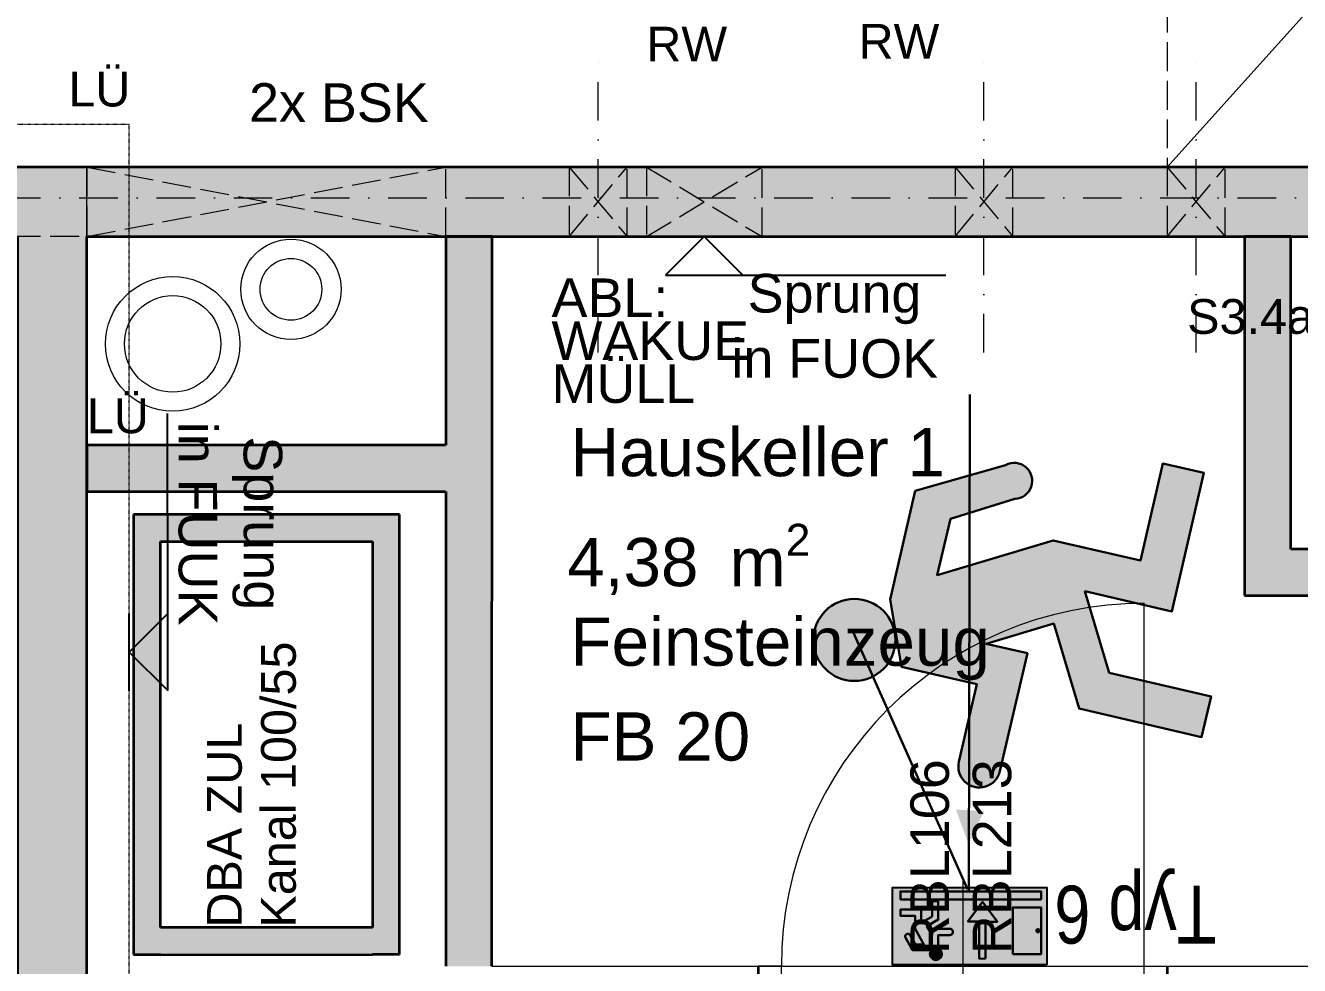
# Model space of a CAD drawing. Header units: millimetres. Extents: x 32522367 to 32638135, y 41424826 to 41540167.
# Drawn here: x 32613840 to 32617142, y 41454475 to 41456910 of the extents above; entities that cross this region are included whole.
import ezdxf
from ezdxf.enums import TextEntityAlignment as Align

# ---------------------------------------------------------------- set-up
doc = ezdxf.new("R2010")
doc.units = ezdxf.units.MM
for name, pattern in [('Achse', [0.2, 0.1, -0.05, 0, -0.05]), ('Raster', [0.2, 0.1, -0.05, 0, -0.05]), ('Strichlinie eng', [0.1, 0.075, -0.025]), ('Untersicht', [0.1, 0.075, -0.025])]:
    doc.linetypes.add(name, pattern=pattern)
for name, color, linetype in [('000 Achsraster Haupt', 251, 'Continuous'), ('120 Wand Innen tragend', 251, 'Continuous'), ('130 Wand Innen', 251, 'Continuous'), ('215 DVK darunter', 251, 'Continuous'), ('215 DVK darüber', 251, 'Continuous'), ('220 Bodenaufbau', 251, 'Continuous'), ('240 Unterdaemmung', 251, 'Continuous'), ('811 Raum 2.Erschließung_ Nebenräume_Allg.räume_Technik', 251, 'Continuous'), ('915 Allgemein Beschriftung', 251, 'Continuous'), ('Archicad Tür-Marker', 251, 'Continuous'), ('Archicad Türen', 251, 'Continuous'), ('dp_GE_SIBEL', 80, 'Continuous')]:
    doc.layers.add(name, color=color, linetype=linetype)
for name, color, linetype, lineweight in [('000 Achsraster Haupt_Stift_Nr__1', 251, 'Continuous', 13), ('120 Wand Innen tragend_Stift_Nr__1', 251, 'Continuous', 13), ('120 Wand Innen tragend_Stift_Nr__23', 251, 'Continuous', 13), ('120 Wand Innen tragend_Stift_Nr__24', 251, 'Continuous', 13), ('120 Wand Innen tragend_Stift_Nr__4', 251, 'Continuous', 35), ('120 Wand Innen tragend_Stift_Nr__6', 251, 'Continuous', 13), ('120 Wand Innen tragend_Stift_Nr__78', 251, 'Continuous', 13), ('120 Wand Innen tragend_Stift_Nr__8', 251, 'Continuous', 35), ('130 Wand Innen_Stift_Nr__29', 251, 'Continuous', 13), ('130 Wand Innen_Stift_Nr__4', 251, 'Continuous', 35), ('215 DVK darunter_Stift_Nr__1', 251, 'Continuous', 13), ('215 DVK darunter_Stift_Nr__16', 251, 'Continuous', 25), ('215 DVK darüber_Stift_Nr__17', 251, 'Continuous', 18), ('220 Bodenaufbau_Stift_Nr__19', 251, 'Continuous', 0), ('240 Unterdaemmung_Stift_Nr__1', 251, 'Continuous', 13), ('240 Unterdaemmung_Stift_Nr__6', 251, 'Continuous', 13), ('715 Lueftung_Stift_Nr__1', 251, 'Continuous', 13), ('720 Haustechnik Installation_Stift_Nr__1', 251, 'Continuous', 13), ('915 Allgemein Beschriftung_Stift_Nr__6', 251, 'Continuous', 13), ('945 Einreichplan Beschriftung_Stift_Nr__61', 251, 'Continuous', 25), ('956 Durchbruch Beschriftung_Stift_Nr__61', 251, 'Continuous', 25), ('970 Brandschutz Beschriftung.Texte_ Bemaßung_ Symbole_ Fluchtwege_Stift_Nr__101', 251, 'Continuous', 50), ('Archicad Raumstempel_Stift_Nr__1', 251, 'Continuous', 13), ('Archicad Tür-Marker_Stift_Nr__1', 251, 'Continuous', 13), ('Archicad Türen_Stift_Nr__1', 251, 'Continuous', 13), ('Archicad Türen_Stift_Nr__8', 251, 'Continuous', 35), ('dp_GE_ST_Attribut_Attribut1', 250, 'Continuous', 5)]:
    doc.layers.add(name, color=color, linetype=linetype, lineweight=lineweight)
doc.layers.add('E2_LEHR_MENSCH_NATIVE', color=112, linetype='Continuous', lineweight=35, true_color=0x20dd55)
doc.layers.add('E2_LEHR_WEG_B_INTERPRETATION', color=112, linetype='Continuous', lineweight=80, true_color=0x20dd55)
doc.layers.add('E_NACHRTECH', color=3, linetype='Continuous', true_color=0x00fa00)
doc.styles.add('DPG_TXT', font='arial.ttf', dxfattribs={"width": 0.8})
doc.styles.add('ERSTELLTER_STIL_1', font='arial.ttf')

# ---------------------------------------------------------------- blocks, each defined once
blk = doc.blocks.new('9809550')
at = {"color": 18, "lineweight": 30, "true_color": 0x000000}
for points in [[(423921.7, 99168.8), (423956.8, 99168.8), (423956.8, 99202.9), (423984.5, 99214.5), (424033.7, 99214.5), (424053.8, 99178.3)], [(424040.2, 99170.9), (424025.2, 99196.7), (423999.7, 99196.8), (424026.2, 99150.3), (424026.2, 99110.9), (424070.2, 99110.9), (424070.2, 99092.3), (424007.5, 99092.3), (424007.5, 99131.7), (423975, 99113.1), (423975, 99067), (423956.5, 99067), (423956.5, 99122.4), (423990.5, 99141.9), (423975.1, 99168.8), (423975.1, 99150.2), (423921.7, 99150.3)]]:
    blk.add_lwpolyline(points, dxfattribs=at)
blk.add_circle((423963.6, 99225.9), 18.1, dxfattribs=at)
for centre, radius, start, end in [((423921.7, 99159.5), 9.27, 89.9849, 270.0151), ((424047.8, 99173.1), 7.96, 195.7299, 41.4005)]:
    blk.add_arc(centre, radius, start, end, dxfattribs=at)
blk = doc.blocks.new('RIVO_ARR_down')
at = {"true_color": 0x56c81e}
h = blk.add_hatch(color=72, dxfattribs=at)
h.dxf.hatch_style = 1
h.paths.add_polyline_path([(2487.16, 1656.78), (2487.16, 1647.95), (2504.83, 1647.95), (2504.83, 1656.78)])
h.paths.add_polyline_path([(2496.19, 1651.84), (2494.51, 1649.58), (2492.81, 1651.85), (2494.2, 1651.85), (2494.2, 1656.07), (2494.9, 1656.08), (2494.9, 1651.84)], flags=16)
h.paths.add_polyline_path([(2498.26, 1653.37), (2499.6, 1653.37), (2499.6, 1654.67), (2500.12, 1654.91, -0.535619), (2499.17, 1655.55, -1), (2500.55, 1655.55, -0.302406), (2500.12, 1654.91), (2500.66, 1655.11), (2502.53, 1655.11), (2503.29, 1653.73, -1.25347), (2502.78, 1653.45), (2502.2, 1654.43), (2501.24, 1654.44), (2502.24, 1652.67), (2502.24, 1651.16), (2503.92, 1651.16), (2503.92, 1650.46), (2501.53, 1650.46), (2501.53, 1651.96), (2500.29, 1651.25), (2500.29, 1649.49), (2499.59, 1649.49), (2499.59, 1651.6), (2500.88, 1652.34), (2500.3, 1653.37), (2500.3, 1652.66), (2498.26, 1652.67, -1)], flags=16)
h.paths.add_polyline_path([(2503.92, 1649.3), (2503.92, 1648.39), (2487.82, 1648.39), (2487.82, 1649.3)], flags=16)
h.paths.add_polyline_path([(2491.07, 1650.21), (2487.82, 1650.21), (2487.82, 1655.56), (2491.07, 1655.56)], flags=16)
h.paths.add_polyline_path([(2488, 1652.89, -1), (2488.38, 1652.89, -1)], flags=0)
at = {"true_color": 0xffffff}
h = blk.add_hatch(color=7, dxfattribs=at)
h.dxf.hatch_style = 1
h.paths.add_polyline_path([(2487.82, 1655.56), (2487.82, 1650.21), (2491.07, 1650.21), (2491.07, 1655.56)])
h.paths.add_polyline_path([(2488.38, 1652.89, -1), (2488, 1652.89, -1)], flags=16)
h = blk.add_hatch(color=7, dxfattribs=at)
h.dxf.hatch_style = 1
h.paths.add_polyline_path([(2494.9, 1651.84), (2494.9, 1656.08), (2494.2, 1656.07), (2494.2, 1651.85), (2492.81, 1651.85), (2494.51, 1649.58), (2496.19, 1651.84)])
h = blk.add_hatch(color=7, dxfattribs=at)
h.dxf.hatch_style = 1
h.paths.add_polyline_path([(2499.6, 1653.37), (2498.26, 1653.37, 1), (2498.26, 1652.67), (2500.3, 1652.66), (2500.3, 1653.37), (2500.88, 1652.34), (2499.59, 1651.6), (2499.59, 1649.49), (2500.29, 1649.49), (2500.29, 1651.25), (2501.53, 1651.96), (2501.53, 1650.46), (2503.92, 1650.46), (2503.92, 1651.16), (2502.24, 1651.16), (2502.24, 1652.67), (2501.24, 1654.44), (2502.2, 1654.43), (2502.78, 1653.45, 1.25347), (2503.29, 1653.73), (2502.53, 1655.11), (2500.66, 1655.11), (2499.6, 1654.67)])
h = blk.add_hatch(color=7, dxfattribs=at)
h.dxf.hatch_style = 1
h.paths.add_polyline_path([(2499.17, 1655.55, 1), (2500.55, 1655.55, 1)])
h = blk.add_hatch(color=7, dxfattribs=at)
h.dxf.hatch_style = 1
h.paths.add_polyline_path([(2488, 1652.89, 1), (2488.38, 1652.89, 1)])
h = blk.add_hatch(color=7, dxfattribs=at)
h.dxf.hatch_style = 1
h.paths.add_polyline_path([(2487.82, 1649.3), (2487.82, 1648.39), (2503.92, 1648.39), (2503.92, 1649.3)])
blk.add_lwpolyline([(2487.16, 1656.78), (2504.83, 1656.78), (2504.83, 1647.95), (2487.16, 1647.95)], close=True)
at = {"color": 18, "lineweight": 30, "true_color": 0x000000}
for points in [[(2491.07, 1655.56), (2487.82, 1655.56), (2487.82, 1650.21), (2491.07, 1650.21)], [(2503.92, 1649.3), (2487.82, 1649.3), (2487.82, 1648.39), (2503.92, 1648.39)]]:
    blk.add_lwpolyline(points, close=True, dxfattribs=at)
blk.add_lwpolyline([(2494.2, 1656.07), (2494.2, 1651.85), (2492.81, 1651.85), (2494.51, 1649.58), (2496.19, 1651.84), (2494.9, 1651.84), (2494.9, 1656.08), (2494.2, 1656.07)], dxfattribs=at)
blk.add_circle((2488.19, 1652.89), 0.19, dxfattribs=at)
at = {"xscale": 0.0381026673526157, "yscale": 0.0381026673526157, "zscale": 0.0381026673526157}
blk.add_blockref('9809550', (-13654.29, -2125.22), dxfattribs=at)
blk = doc.blocks.new('Hauskeller 1__120', base_point=(71.2114, -6.6992))
at = {"layer": 'Archicad Raumstempel_Stift_Nr__1', "color": 7, "lineweight": 13, "insert": (70.4832, -6.1981), "char_height": 0.125, "attachment_point": 1, "rotation": 343.6401, "style": 'ERSTELLTER_STIL_1'}
blk.add_mtext('\\A1;{\\pql;\\pt0,0.05;\\fArial|b0|i0|c0|p0;\\W1.000000;4,38\\fArial|b0|i0|c0|p0;\\W1.000000;\\A1{\\H.66x;\\S^  ;}\\fArial|b0|i0|c0|p0;\\W1.000000; m\\fArial|b0|i0|c0|p0;\\W1.000000;\\A1{\\H.66x;\\S2^  ;}}', dxfattribs=at)
at = {"layer": 'Archicad Raumstempel_Stift_Nr__1', "color": 7, "lineweight": 13, "style": 'ERSTELLTER_STIL_1'}
for tag, p in [('ROOM_NAME', (70.5609, -5.962)), ('DUMMY_891', (70.4917, -6.169)), ('DUMMY_890', (71.4751, -6.2018)), ('DUMMY_892', (70.4226, -6.4046)), ('DUMMY_893', (70.4226, -6.4332)), ('sCustom1Value', (70.3534, -6.6688)), ('DUMMY_894', (70.7923, -6.769))]:
    blk.add_attdef(tag, text='', height=0.125, rotation=343.6401, dxfattribs=at).set_placement(p, align=Align.TOP_LEFT)
blk = doc.blocks.new('Decke_41', base_point=(65.7298, -3.8396))
at = {"layer": '240 Unterdaemmung_Stift_Nr__6', "color": 7, "linetype": 'Strichlinie eng', "lineweight": 13, "flags": 128}
blk.add_lwpolyline([(73.2908, -6.0591), (75.9582, 3.0274), (75.7183, 3.0978), (75.662, 2.9059), (74.7025, 3.1876), (74.7588, 3.3795), (68.3972, 5.247), (65.7298, -3.8396), (72.0434, -5.693), (72.2353, -5.7493)], dxfattribs=at)
blk = doc.blocks.new('Decke_61', base_point=(56.4114, -7.9618))
at = {"layer": '220 Bodenaufbau_Stift_Nr__19', "color": 255, "linetype": 'Continuous', "lineweight": 0, "flags": 128}
blk.add_lwpolyline([(68.9234, -7.0908), (69.5487, -4.9606), (65.7298, -3.8396), (68.4817, 5.5348), (85.0429, 0.6732), (78.2546, -22.451), (54.2285, -15.398), (55.9889, -9.401)], dxfattribs=at)
blk = doc.blocks.new('Decke_63', base_point=(63.9405, -3.1893))
at = {"layer": '915 Allgemein Beschriftung_Stift_Nr__6', "color": 7, "linetype": 'Strichlinie eng', "lineweight": 13, "flags": 128}
blk.add_lwpolyline([(63.9405, -3.1893), (62.1238, -9.3781), (72.9471, -12.5554), (74.6793, -6.6544), (69.3253, -5.0826), (69.1238, -5.0235), (68.5999, -6.8082), (66.1339, -6.0843), (66.6578, -4.2996), (65.3913, -3.9278), (65.4758, -3.6399)], close=True, dxfattribs=at)
blk = doc.blocks.new('Öffnung_188')
at = {"layer": '120 Wand Innen tragend_Stift_Nr__1', "color": 7, "linetype": 'Untersicht', "lineweight": 13}
for p, q in [((69.5487, -4.9606), (70.3903, -5.3953)), ((69.498, -5.1333), (70.441, -5.2226))]:
    blk.add_line(p, q, dxfattribs=at)
at = {"layer": '120 Wand Innen tragend_Stift_Nr__6', "color": 7, "linetype": 'Untersicht', "lineweight": 13, "flags": 128}
for points in [[(69.5487, -4.9606), (69.498, -5.1333)], [(70.3903, -5.3953), (70.441, -5.2226)]]:
    blk.add_lwpolyline(points, dxfattribs=at)
at = {"layer": '120 Wand Innen tragend_Stift_Nr__8', "color": 7, "linetype": 'Continuous', "lineweight": 35, "flags": 128}
for points in [[(70.441, -5.2226), (69.5487, -4.9606)], [(69.498, -5.1333), (70.3903, -5.3953)]]:
    blk.add_lwpolyline(points, dxfattribs=at)
blk = doc.blocks.new('Öffnung_189')
at = {"layer": '120 Wand Innen tragend_Stift_Nr__1', "color": 7, "linetype": 'Untersicht', "lineweight": 13}
for p, q in [((70.94, -5.3691), (71.1771, -5.6263)), ((70.8893, -5.5418), (71.2278, -5.4536))]:
    blk.add_line(p, q, dxfattribs=at)
at = {"layer": '120 Wand Innen tragend_Stift_Nr__6', "color": 7, "linetype": 'Untersicht', "lineweight": 13, "flags": 128}
for points in [[(70.94, -5.3691), (70.8893, -5.5418)], [(71.1771, -5.6263), (71.2278, -5.4536)]]:
    blk.add_lwpolyline(points, dxfattribs=at)
at = {"layer": '120 Wand Innen tragend_Stift_Nr__8', "color": 7, "linetype": 'Continuous', "lineweight": 35, "flags": 128}
for points in [[(71.2278, -5.4536), (70.94, -5.3691)], [(70.8893, -5.5418), (71.1771, -5.6263)]]:
    blk.add_lwpolyline(points, dxfattribs=at)
blk = doc.blocks.new('Öffnung_199')
at = {"layer": '240 Unterdaemmung_Stift_Nr__1', "color": 7, "linetype": 'Continuous', "lineweight": 13}
for p, q in [((72.5799, -4.5753), (73.2908, -6.0591)), ((72.2353, -5.7493), (73.6354, -4.8852))]:
    blk.add_line(p, q, dxfattribs=at)
at = {"layer": '240 Unterdaemmung_Stift_Nr__6', "color": 7, "linetype": 'Strichlinie eng', "lineweight": 13, "flags": 128}
for points in [[(72.5799, -4.5753), (72.2353, -5.7493)], [(73.6354, -4.8852), (72.5799, -4.5753)], [(73.2908, -6.0591), (73.6354, -4.8852)], [(72.2353, -5.7493), (73.2908, -6.0591)]]:
    blk.add_lwpolyline(points, dxfattribs=at)
blk = doc.blocks.new('Öffnung_220')
at = {"layer": '120 Wand Innen tragend_Stift_Nr__1', "color": 7, "linetype": 'Untersicht', "lineweight": 13}
for p, q in [((70.7481, -5.3127), (70.8413, -5.5277)), ((70.6974, -5.4854), (70.892, -5.355))]:
    blk.add_line(p, q, dxfattribs=at)
at = {"layer": '120 Wand Innen tragend_Stift_Nr__78', "color": 5, "linetype": 'Achse', "lineweight": 13}
blk.add_line((70.6848, -5.7944), (70.9045, -5.046), dxfattribs=at)
blk = doc.blocks.new('Öffnung_221')
at = {"layer": '120 Wand Innen tragend_Stift_Nr__1', "color": 7, "linetype": 'Untersicht', "lineweight": 13}
for p, q in [((71.7076, -5.5944), (71.8008, -5.8094)), ((71.6569, -5.7671), (71.8515, -5.6366))]:
    blk.add_line(p, q, dxfattribs=at)
at = {"layer": '120 Wand Innen tragend_Stift_Nr__78', "color": 5, "linetype": 'Achse', "lineweight": 13}
blk.add_line((71.6443, -6.0761), (71.864, -5.3277), dxfattribs=at)
blk = doc.blocks.new('Öffnung_222')
at = {"layer": '120 Wand Innen tragend_Stift_Nr__1', "color": 7, "linetype": 'Untersicht', "lineweight": 13}
for p, q in [((72.2353, -5.7493), (72.3285, -5.9643)), ((72.1846, -5.922), (72.3792, -5.7916))]:
    blk.add_line(p, q, dxfattribs=at)
at = {"layer": '120 Wand Innen tragend_Stift_Nr__78', "color": 5, "linetype": 'Achse', "lineweight": 13}
blk.add_line((72.1721, -6.231), (72.3918, -5.4826), dxfattribs=at)
blk = doc.blocks.new('Öffnung_223')
at = {"layer": '120 Wand Innen tragend_Stift_Nr__1', "color": 7, "linetype": 'Untersicht', "lineweight": 13}
for p, q in [((70.7481, -5.3127), (70.8413, -5.5277)), ((70.6974, -5.4854), (70.892, -5.355))]:
    blk.add_line(p, q, dxfattribs=at)
at = {"layer": '120 Wand Innen tragend_Stift_Nr__6', "color": 7, "linetype": 'Untersicht', "lineweight": 13, "flags": 128}
for points in [[(70.7481, -5.3127), (70.6974, -5.4854)], [(70.8413, -5.5277), (70.892, -5.355)]]:
    blk.add_lwpolyline(points, dxfattribs=at)
at = {"layer": '120 Wand Innen tragend_Stift_Nr__78', "color": 5, "linetype": 'Achse', "lineweight": 13}
blk.add_line((70.6848, -5.7944), (70.9045, -5.046), dxfattribs=at)
at = {"layer": '120 Wand Innen tragend_Stift_Nr__8', "color": 7, "linetype": 'Continuous', "lineweight": 35, "flags": 128}
for points in [[(70.892, -5.355), (70.7481, -5.3127)], [(70.6974, -5.4854), (70.8413, -5.5277)]]:
    blk.add_lwpolyline(points, dxfattribs=at)
blk = doc.blocks.new('Öffnung_224')
at = {"layer": '120 Wand Innen tragend_Stift_Nr__1', "color": 7, "linetype": 'Untersicht', "lineweight": 13}
for p, q in [((71.7076, -5.5944), (71.8008, -5.8094)), ((71.6569, -5.7671), (71.8515, -5.6366))]:
    blk.add_line(p, q, dxfattribs=at)
at = {"layer": '120 Wand Innen tragend_Stift_Nr__6', "color": 7, "linetype": 'Untersicht', "lineweight": 13, "flags": 128}
for points in [[(71.7076, -5.5944), (71.6569, -5.7671)], [(71.8008, -5.8094), (71.8515, -5.6366)]]:
    blk.add_lwpolyline(points, dxfattribs=at)
at = {"layer": '120 Wand Innen tragend_Stift_Nr__78', "color": 5, "linetype": 'Achse', "lineweight": 13}
blk.add_line((71.6443, -6.0761), (71.864, -5.3277), dxfattribs=at)
at = {"layer": '120 Wand Innen tragend_Stift_Nr__8', "color": 7, "linetype": 'Continuous', "lineweight": 35, "flags": 128}
for points in [[(71.8515, -5.6366), (71.7076, -5.5944)], [(71.6569, -5.7671), (71.8008, -5.8094)]]:
    blk.add_lwpolyline(points, dxfattribs=at)
blk = doc.blocks.new('Öffnung_225')
at = {"layer": '120 Wand Innen tragend_Stift_Nr__1', "color": 7, "linetype": 'Untersicht', "lineweight": 13}
for p, q in [((72.2353, -5.7493), (72.3285, -5.9643)), ((72.1846, -5.922), (72.3792, -5.7916))]:
    blk.add_line(p, q, dxfattribs=at)
at = {"layer": '120 Wand Innen tragend_Stift_Nr__6', "color": 7, "linetype": 'Untersicht', "lineweight": 13, "flags": 128}
for points in [[(72.2353, -5.7493), (72.1846, -5.922)], [(72.3285, -5.9643), (72.3792, -5.7916)]]:
    blk.add_lwpolyline(points, dxfattribs=at)
at = {"layer": '120 Wand Innen tragend_Stift_Nr__78', "color": 5, "linetype": 'Achse', "lineweight": 13}
blk.add_line((72.1721, -6.231), (72.3918, -5.4826), dxfattribs=at)
at = {"layer": '120 Wand Innen tragend_Stift_Nr__8', "color": 7, "linetype": 'Continuous', "lineweight": 35, "flags": 128}
for points in [[(72.3792, -5.7916), (72.2353, -5.7493)], [(72.1846, -5.922), (72.3285, -5.9643)]]:
    blk.add_lwpolyline(points, dxfattribs=at)
blk = doc.blocks.new('Wand_343', base_point=(65.6791, -4.0123))
at = {"layer": '120 Wand Innen tragend_Stift_Nr__24', "linetype": 'Continuous', "lineweight": 13}
blk.add_hatch(color=92, dxfattribs=at).paths.add_polyline_path([(65.6791, -4.0123), (73.2401, -6.2319), (73.2908, -6.0591), (65.7298, -3.8396)])
at = {"layer": '120 Wand Innen tragend_Stift_Nr__8', "color": 7, "linetype": 'Continuous', "lineweight": 35, "flags": 128}
for points in [[(69.5487, -4.9606), (65.7298, -3.8396)], [(70.94, -5.3691), (70.441, -5.2226)], [(70.3903, -5.3953), (70.6974, -5.4854)], [(71.7076, -5.5944), (71.2278, -5.4536)], [(70.8413, -5.5277), (70.8893, -5.5418)], [(71.1771, -5.6263), (71.6569, -5.7671)], [(72.2353, -5.7493), (71.8515, -5.6366)], [(71.8008, -5.8094), (72.1846, -5.922)], [(72.6191, -5.862), (72.3792, -5.7916)], [(72.3285, -5.9643), (72.5684, -6.0347)]]:
    blk.add_lwpolyline(points, dxfattribs=at)
blk = doc.blocks.new('Wand_358', base_point=(68.5999, -6.8082))
at = {"layer": '120 Wand Innen tragend_Stift_Nr__24', "linetype": 'Continuous', "lineweight": 13}
for points in [[(69.1153, -5.0523), (69.0646, -5.225), (69.288, -5.103)], [(69.0646, -5.225), (69.2373, -5.2757), (69.288, -5.103)], [(68.7726, -6.8589), (69.2373, -5.2757), (69.0646, -5.225), (68.5999, -6.8082)]]:
    blk.add_hatch(color=92, dxfattribs=at).paths.add_polyline_path(points)
at = {"layer": '120 Wand Innen tragend_Stift_Nr__8', "color": 7, "linetype": 'Continuous', "lineweight": 35, "flags": 128}
for points in [[(69.288, -5.103), (69.1153, -5.0523)], [(68.7726, -6.8589), (69.288, -5.103)], [(69.0646, -5.225), (68.5999, -6.8082)]]:
    blk.add_lwpolyline(points, dxfattribs=at)
blk = doc.blocks.new('Wand_360', base_point=(69.8157, -7.3527))
at = {"layer": '120 Wand Innen tragend_Stift_Nr__23', "linetype": 'Continuous', "lineweight": 13}
blk.add_hatch(color=91, dxfattribs=at).paths.add_polyline_path([(69.9731, -7.2426), (70.5055, -5.4291), (70.3903, -5.3953), (69.858, -7.2088)])
at = {"layer": '120 Wand Innen tragend_Stift_Nr__4', "color": 7, "linetype": 'Continuous', "lineweight": 35, "flags": 128}
for points in [[(70.3903, -5.3953), (70.2382, -5.9134)], [(70.5055, -5.4291), (70.3903, -5.3953)], [(69.9731, -7.2426), (70.5055, -5.4291)], [(70.2044, -6.0286), (69.858, -7.2088)]]:
    blk.add_lwpolyline(points, dxfattribs=at)
blk = doc.blocks.new('Wand_362', base_point=(69.3459, -5.6515))
at = {"layer": '120 Wand Innen tragend_Stift_Nr__23', "linetype": 'Continuous', "lineweight": 13}
blk.add_hatch(color=91, dxfattribs=at).paths.add_polyline_path([(69.3121, -5.7666), (70.2044, -6.0286), (70.2382, -5.9134), (69.3459, -5.6515)])
at = {"layer": '120 Wand Innen tragend_Stift_Nr__4', "color": 7, "linetype": 'Continuous', "lineweight": 35, "flags": 128}
for points in [[(69.3459, -5.6515), (69.3121, -5.7666)], [(70.2382, -5.9134), (69.3459, -5.6515)], [(69.3121, -5.7666), (70.2044, -6.0286)]]:
    blk.add_lwpolyline(points, dxfattribs=at)
blk = doc.blocks.new('Wand_364', base_point=(72.3765, -5.9784))
at = {"layer": '120 Wand Innen tragend_Stift_Nr__23', "linetype": 'Continuous', "lineweight": 13}
for points in [[(72.2635, -6.7894), (72.4916, -6.0122), (72.3765, -5.9784), (72.1484, -6.7556)], [(72.1146, -6.8707), (72.2635, -6.7894), (72.1484, -6.7556)], [(72.2635, -6.7894), (72.1146, -6.8707), (72.2297, -6.9045)]]:
    blk.add_hatch(color=91, dxfattribs=at).paths.add_polyline_path(points)
at = {"layer": '120 Wand Innen tragend_Stift_Nr__4', "color": 7, "linetype": 'Continuous', "lineweight": 35, "flags": 128}
for points in [[(72.3765, -5.9784), (72.1146, -6.8707)], [(72.4916, -6.0122), (72.3765, -5.9784)], [(72.2635, -6.7894), (72.4916, -6.0122)], [(72.1146, -6.8707), (72.2297, -6.9045)]]:
    blk.add_lwpolyline(points, dxfattribs=at)
blk = doc.blocks.new('Wand_365', base_point=(72.1146, -6.8707))
at = {"layer": '120 Wand Innen tragend_Stift_Nr__23', "linetype": 'Continuous', "lineweight": 13}
blk.add_hatch(color=91, dxfattribs=at).paths.add_polyline_path([(72.2297, -6.9045), (72.8054, -7.0735), (72.8392, -6.9584), (72.2635, -6.7894)])
at = {"layer": '120 Wand Innen tragend_Stift_Nr__4', "color": 7, "linetype": 'Continuous', "lineweight": 35, "flags": 128}
for points in [[(72.8392, -6.9584), (72.2635, -6.7894)], [(72.2297, -6.9045), (72.8054, -7.0735)], [(72.8392, -6.9584), (72.8054, -7.0735)]]:
    blk.add_lwpolyline(points, dxfattribs=at)
blk = doc.blocks.new('Zargentür 1-Fl 27_2')
at = {"layer": 'Archicad Türen_Stift_Nr__1', "color": 7, "linetype": 'Continuous', "lineweight": 13}
for p, q in [((0.47, 0), (0.47, 0.94)), ((-0.47, 0), (-0.53, 0)), ((-0.53, 0), (-0.53, -0.15)), ((-0.47, -0.035), (-0.47, 0)), ((0.47, -0.035), (0.47, 0)), ((0.47, 0), (0.53, 0)), ((0.53, 0), (0.53, -0.15)), ((-0.45, -0.035), (-0.47, -0.035)), ((-0.45, -0.15), (-0.45, -0.035)), ((0.45, -0.15), (0.45, -0.035)), ((0.45, -0.035), (0.47, -0.035)), ((-0.53, -0.15), (-0.47, -0.15)), ((-0.47, -0.15), (-0.45, -0.15)), ((0.47, -0.15), (0.45, -0.15)), ((0.53, -0.15), (0.47, -0.15))]:
    blk.add_line(p, q, dxfattribs=at)
at = {"layer": 'Archicad Türen_Stift_Nr__1', "color": 7, "linetype": 'Strichlinie eng', "lineweight": 13}
for p, q in [((-0.53, 0), (0.53, 0)), ((-0.53, -0.15), (0.53, -0.15))]:
    blk.add_line(p, q, dxfattribs=at)
at = {"layer": 'Archicad Türen_Stift_Nr__1', "color": 7, "linetype": 'Continuous', "lineweight": 13}
blk.add_arc((0.47, 0), 0.94, 90, 180, dxfattribs=at)
at = {"layer": 'Archicad Türen_Stift_Nr__8', "color": 7, "linetype": 'Continuous', "lineweight": 35}
for p, q in [((-0.53, 0), (-0.53, -0.15)), ((-0.53, 0), (-0.53, -0.15)), ((0.53, 0), (0.53, -0.15)), ((0.53, 0), (0.53, -0.15))]:
    blk.add_line(p, q, dxfattribs=at)
blk = doc.blocks.new('T Marker AUT 27_10')
at = {"layer": 'Archicad Tür-Marker_Stift_Nr__1', "color": 7, "linetype": 'Continuous', "lineweight": 13}
blk.add_line((0, -0.375), (0, 0.075), dxfattribs=at)
at = {"layer": 'Archicad Tür-Marker_Stift_Nr__1', "color": 7, "lineweight": 13, "style": 'ERSTELLTER_STIL_1'}
for tag, height, rotation, p in [('DUMMY_271', 0.1, 90, (0.0036, -0.0174)), ('DUMMY_273', 0.1, 90, (0.165, -0.0174)), ('DUMMY_274', 0.0667, 90, (0.0983, 0.1788)), ('DUMMY_272', 0.0667, 90, (-0.0631, 0.1025)), ('widthPrefix1st50_0', 0.1, 90, (0.0036, -0.613)), ('widthPrefix1st50_1', 0.1, 90, (0.165, -0.613)), ('DUMMY_269', 0.0667, 90, (-0.0631, -0.15)), ('DUMMY_270', 0.0667, 90, (0.0983, -0.15)), ('AC_SillPrefix_STUK', 0.075, 180, (0.2687, 0.2696)), ('DUMMY_268', 0.05, 180, (-0.2687, 0.2084))]:
    blk.add_attdef(tag, text='', height=height, rotation=rotation, dxfattribs=at).set_placement(p, align=Align.BOTTOM_LEFT)
blk = doc.blocks.new('Wand_380', base_point=(72.6655, -8.1893))
at = {"layer": 'Archicad Tür-Marker', "color": 7, "lineweight": 13}
ref = blk.add_blockref('T Marker AUT 27_10', (71.1015, -7.7301), dxfattribs=dict(at, rotation=163.6400904803818))
ref.add_attrib('widthPrefix1st50', 'RBL106', dxfattribs={"layer": 'Archicad Tür-Marker_Stift_Nr__1', "color": 7, "lineweight": 13, "height": 0.1, "rotation": 73.6401, "style": 'ERSTELLTER_STIL_1'}).set_placement((71.1471, -7.5546), align=Align.BOTTOM_LEFT)
ref.add_attrib('widthPrefix1st50_1', 'RBL213', dxfattribs={"layer": 'Archicad Tür-Marker_Stift_Nr__1', "color": 7, "lineweight": 13, "height": 0.1, "rotation": 73.6401, "style": 'ERSTELLTER_STIL_1'}).set_placement((71.302, -7.6001), align=Align.BOTTOM_LEFT)
ref.add_attrib('AC_SillPrefix_STUK', 'STUK -0,87', dxfattribs={"layer": 'Archicad Tür-Marker_Stift_Nr__1', "color": 7, "lineweight": 13, "height": 0.075, "rotation": 343.6401, "style": 'ERSTELLTER_STIL_1'}).set_placement((70.7709, -7.8913), align=Align.BOTTOM_LEFT)
ref.add_attrib('DUMMY_271', '90', dxfattribs={"layer": 'Archicad Tür-Marker_Stift_Nr__1', "color": 7, "lineweight": 13, "height": 0.1, "rotation": 73.6401, "style": 'ERSTELLTER_STIL_1'}).set_placement((71.076, -7.7969), align=Align.BOTTOM_LEFT)
ref.add_attrib('DUMMY_273', '200', dxfattribs={"layer": 'Archicad Tür-Marker_Stift_Nr__1', "color": 7, "lineweight": 13, "height": 0.1, "rotation": 73.6401, "style": 'ERSTELLTER_STIL_1'}).set_placement((71.2094, -7.9156), align=Align.BOTTOM_LEFT)
at = {"layer": 'Archicad Türen', "color": 7, "linetype": 'Continuous', "lineweight": 13, "rotation": 343.6400904803818}
blk.add_blockref('Zargentür 1-Fl 27_2', (71.1437, -7.5862), dxfattribs=at)
blk = doc.blocks.new('Wand_528', base_point=(68.9234, -7.0908))
at = {"layer": '120 Wand Innen tragend_Stift_Nr__24', "linetype": 'Continuous', "lineweight": 13}
for points in [[(68.9656, -6.9468), (69.498, -5.1333), (69.3253, -5.0826), (68.7507, -7.0401)], [(68.9656, -6.9468), (68.7507, -7.0401), (68.9234, -7.0908)]]:
    blk.add_hatch(color=92, dxfattribs=at).paths.add_polyline_path(points)
at = {"layer": '120 Wand Innen tragend_Stift_Nr__8', "color": 7, "linetype": 'Continuous', "lineweight": 35}
blk.add_line((68.9234, -7.0908), (68.9656, -6.9468), dxfattribs=at)
at = {"layer": '120 Wand Innen tragend_Stift_Nr__8', "color": 7, "linetype": 'Continuous', "lineweight": 35, "flags": 128}
for points in [[(69.3253, -5.0826), (68.7507, -7.0401)], [(68.9656, -6.9468), (69.498, -5.1333)], [(68.7507, -7.0401), (68.9234, -7.0908)]]:
    blk.add_lwpolyline(points, dxfattribs=at)
blk = doc.blocks.new('Wand_542', base_point=(69.7519, -7.1464))
at = {"layer": '130 Wand Innen_Stift_Nr__29', "linetype": 'Continuous', "lineweight": 13}
for points in [[(70.0059, -6.0328), (69.9862, -6.1), (70.073, -6.0525)], [(69.9862, -6.1), (70.0533, -6.1197), (70.073, -6.0525)], [(69.7045, -7.0595), (69.7717, -7.0792), (70.0533, -6.1197), (69.9862, -6.1)], [(69.7045, -7.0595), (69.6848, -7.1267), (69.7519, -7.1464)], [(69.7717, -7.0792), (69.7045, -7.0595), (69.7519, -7.1464)]]:
    blk.add_hatch(color=6, dxfattribs=at).paths.add_polyline_path(points)
at = {"layer": '130 Wand Innen_Stift_Nr__4', "color": 7, "linetype": 'Continuous', "lineweight": 35, "flags": 128}
for points in [[(70.073, -6.0525), (70.0059, -6.0328)], [(69.7519, -7.1464), (70.073, -6.0525)], [(69.9862, -6.1), (69.7045, -7.0595)], [(69.7519, -7.1464), (69.6848, -7.1267)]]:
    blk.add_lwpolyline(points, dxfattribs=at)
blk = doc.blocks.new('Wand_543', base_point=(70.0533, -6.1197))
at = {"layer": '130 Wand Innen_Stift_Nr__29', "linetype": 'Continuous', "lineweight": 13}
for points in [[(69.411, -5.8582), (69.3913, -5.9254), (69.4584, -5.9451)], [(69.411, -5.8582), (69.4584, -5.9451), (69.4782, -5.8779)], [(70.0059, -6.0328), (69.4782, -5.8779), (69.4584, -5.9451), (69.9862, -6.1)]]:
    blk.add_hatch(color=6, dxfattribs=at).paths.add_polyline_path(points)
at = {"layer": '130 Wand Innen_Stift_Nr__4', "color": 7, "linetype": 'Continuous', "lineweight": 35, "flags": 128}
for points in [[(69.411, -5.8582), (69.3913, -5.9254)], [(70.0059, -6.0328), (69.411, -5.8582)], [(69.4584, -5.9451), (69.9862, -6.1)]]:
    blk.add_lwpolyline(points, dxfattribs=at)
blk = doc.blocks.new('Wand_544', base_point=(69.3913, -5.9254))
at = {"layer": '130 Wand Innen_Stift_Nr__29', "linetype": 'Continuous', "lineweight": 13}
for points in [[(69.1768, -6.9046), (69.4584, -5.9451), (69.3913, -5.9254), (69.1096, -6.8849)], [(69.1096, -6.8849), (69.0899, -6.952), (69.1768, -6.9046)], [(69.1768, -6.9046), (69.0899, -6.952), (69.157, -6.9718)]]:
    blk.add_hatch(color=6, dxfattribs=at).paths.add_polyline_path(points)
at = {"layer": '130 Wand Innen_Stift_Nr__4', "color": 7, "linetype": 'Continuous', "lineweight": 35, "flags": 128}
for points in [[(69.3913, -5.9254), (69.0899, -6.952)], [(69.1768, -6.9046), (69.4584, -5.9451)], [(69.0899, -6.952), (69.157, -6.9718)]]:
    blk.add_lwpolyline(points, dxfattribs=at)
blk = doc.blocks.new('Wand_545', base_point=(69.0899, -6.952))
at = {"layer": '130 Wand Innen_Stift_Nr__29', "linetype": 'Continuous', "lineweight": 13}
blk.add_hatch(color=6, dxfattribs=at).paths.add_polyline_path([(69.1768, -6.9046), (69.157, -6.9718), (69.6848, -7.1267), (69.7045, -7.0595)])
at = {"layer": '130 Wand Innen_Stift_Nr__4', "color": 7, "linetype": 'Continuous', "lineweight": 35, "flags": 128}
for points in [[(69.7045, -7.0595), (69.1768, -6.9046)], [(69.157, -6.9718), (69.6848, -7.1267)]]:
    blk.add_lwpolyline(points, dxfattribs=at)
blk = doc.blocks.new('Höhenbemaßung_167', base_point=(69.3003, -6.1971))
at = {"layer": '215 DVK darunter_Stift_Nr__16', "color": 5, "linetype": 'Continuous', "lineweight": 25}
for p, q in [((69.4244, -6.1292), (69.5697, -5.6318)), ((69.2723, -6.2931), (69.3284, -6.1011)), ((69.4244, -6.1292), (69.3003, -6.1971)), ((69.3683, -6.3211), (69.4244, -6.1292)), ((69.3003, -6.1971), (69.3683, -6.3211))]:
    blk.add_line(p, q, dxfattribs=at)
at = {"layer": '215 DVK darunter_Stift_Nr__16', "color": 5, "lineweight": 25, "char_height": 0.1, "attachment_point": 7, "rotation": 253.7099, "style": 'ERSTELLTER_STIL_1'}
for s, insert in [('\\A1;{\\pql;\\fArial|b0|i0|c0|p0;\\W1.000000;in FUUK}', (69.5894, -5.6601)), ('\\A1;{\\pql;\\fArial|b0|i0|c0|p0;\\W1.000000;Sprung}', (69.7131, -5.7358))]:
    blk.add_mtext(s, dxfattribs=dict(at, insert=insert))
blk = doc.blocks.new('Höhenbemaßung_190', base_point=(71.0332, -5.584))
at = {"layer": '215 DVK darunter_Stift_Nr__16', "color": 5, "linetype": 'Continuous', "lineweight": 25}
for p, q in [((70.9373, -5.5558), (71.1291, -5.6122)), ((71.0332, -5.584), (70.909, -5.6517)), ((71.1009, -5.7082), (71.0332, -5.584)), ((70.909, -5.6517), (71.1009, -5.7082)), ((71.1009, -5.7082), (71.6053, -5.8566))]:
    blk.add_line(p, q, dxfattribs=at)
at = {"layer": '215 DVK darunter_Stift_Nr__16', "color": 5, "lineweight": 25, "char_height": 0.1, "attachment_point": 7, "rotation": 343.6047, "style": 'ERSTELLTER_STIL_1'}
for s, insert in [('\\A1;{\\pql;\\fArial|b0|i0|c0|p0;\\W1.000000;Sprung}', (71.0771, -5.8333)), ('\\A1;{\\pql;\\fArial|b0|i0|c0|p0;\\W1.000000;in FUOK}', (70.9975, -5.9559))]:
    blk.add_mtext(s, dxfattribs=dict(at, insert=insert))
blk = doc.blocks.new('Höhenbemaßung_226', base_point=(69.1849, -5.5609))
at = {"layer": '215 DVK darüber_Stift_Nr__17', "color": 190, "linetype": 'Continuous', "lineweight": 18, "true_color": 0x9900ff}
for p, q in [((69.1171, -5.4368), (69.0607, -5.6287)), ((69.1849, -5.5609), (69.1171, -5.4368)), ((69.213, -5.465), (69.1567, -5.6569)), ((69.0607, -5.6287), (69.1849, -5.5609)), ((69.0607, -5.6287), (68.9598, -5.9724))]:
    blk.add_line(p, q, dxfattribs=at)
at = {"layer": '215 DVK darüber_Stift_Nr__17', "color": 190, "lineweight": 18, "true_color": 0x9900ff, "char_height": 0.1, "attachment_point": 7, "rotation": 73.6351, "style": 'ERSTELLTER_STIL_1'}
for s, insert in [('\\A1;{\\pql;\\fArial|b0|i0|c0|p0;\\W1.000000;DVK }', (68.8331, -5.8097)), ('\\A1;{\\pql;\\fArial|b0|i0|c0|p0;\\W1.000000;ü. UG}', (68.9621, -5.8674))]:
    blk.add_mtext(s, dxfattribs=dict(at, insert=insert))
blk = doc.blocks.new('Standard-Rastermarker_20')
at = {"layer": '000 Achsraster Haupt_Stift_Nr__1', "color": 7, "linetype": 'Raster', "lineweight": 13}
blk.add_line((1, 0), (91.4133, 0), dxfattribs=at)
at = {"layer": '000 Achsraster Haupt_Stift_Nr__1', "color": 7, "lineweight": 13, "style": 'ERSTELLTER_STIL_1'}
for tag, p in [('AC_MarkerText_1_0', (-0.25, 0.075)), ('AC_MarkerText_1_1', (92.6633, 0.075))]:
    blk.add_attdef(tag, text='', height=0.15, dxfattribs=at).set_placement(p, align=Align.TOP_CENTER)
blk = doc.blocks.new('98095500')
at = {"color": 18, "lineweight": 30, "true_color": 0x000000}
for points in [[(423921.73, 99168.82), (423956.82, 99168.82), (423956.82, 99202.95), (423984.52, 99214.53), (424033.69, 99214.53), (424053.79, 99178.33)], [(424040.17, 99170.92), (424025.2, 99196.66), (423999.74, 99196.78), (424026.18, 99150.32), (424026.18, 99110.9), (424070.22, 99110.9), (424070.22, 99092.32), (424007.48, 99092.32), (424007.48, 99131.68), (423974.96, 99113.11), (423974.96, 99066.99), (423956.52, 99066.99), (423956.52, 99122.44), (423990.54, 99141.87), (423975.12, 99168.79), (423975.12, 99150.21), (423921.73, 99150.28)]]:
    blk.add_lwpolyline(points, dxfattribs=at)
blk.add_circle((423963.6, 99225.86), 18.08, dxfattribs=at)
for centre, radius, start, end in [((424047.83, 99173.07), 7.96, 195.7299, 41.4005), ((423921.73, 99159.55), 9.27, 89.9849, 270.0151)]:
    blk.add_arc(centre, radius, start, end, dxfattribs=at)
blk = doc.blocks.new('750298750')
h = blk.add_hatch(color=3)
h.paths.add_polyline_path([(426943.63, 99576.9), (426968.12, 99576.79), (426982.52, 99552.02, 1.25347), (426995.63, 99559.16), (426976.28, 99593.98), (426928.98, 99593.98), (426902.34, 99582.83), (426902.34, 99550.01), (426868.58, 99550.01, 1), (426868.59, 99532.17), (426919.94, 99532.11), (426919.94, 99549.98), (426934.78, 99524.08), (426902.06, 99505.39), (426902.06, 99452.05), (426919.79, 99452.05), (426919.79, 99496.41), (426951.07, 99514.28), (426951.07, 99476.42), (427011.43, 99476.42), (427011.43, 99494.29), (426969.06, 99494.29), (426969.06, 99532.21)])
h.paths.add_polyline_path([(426891.47, 99604.88, 1), (426926.25, 99604.88, 1)])
at = {"xscale": 0.9619413167778113, "yscale": 0.9619413167778113, "zscale": 0.9619413167778113}
blk.add_blockref('98095500', (19080.76, 4155.42), dxfattribs=at)
blk = doc.blocks.new('E2_MOL_LEHRPERSON_ZENTRIERT')
blk.add_blockref('750298750', (-426935.55, -99537.16))

msp = doc.modelspace()

# ---------------------------------------------------------------- linework, layer by layer
at = {"layer": '215 DVK darunter_Stift_Nr__1', "color": 7, "linetype": 'Strichlinie eng', "lineweight": 13}
msp.add_lwpolyline([(32610541.401, 41456652.744), (32610541.414, 41454002.744), (32614108.803, 41454002.762), (32614108.79, 41456652.762)], close=True, dxfattribs=at)
at = {"layer": '715 Lueftung_Stift_Nr__1', "color": 7, "linetype": 'Continuous', "lineweight": 13}
for centre, radius in [((32614527.75, 41456226.139), 130), ((32614527.75, 41456226.139), 80), ((32614221.294, 41456084.692), 174.315), ((32614221.294, 41456084.692), 125)]:
    msp.add_circle(centre, radius, dxfattribs=at)
at = {"layer": '811 Raum 2.Erschließung_ Nebenräume_Allg.räume_Technik', "color": 40, "linetype": 'Continuous', "lineweight": 0, "true_color": 0xffd933, "flags": 128}
msp.add_lwpolyline([(32610018.739, 41466112.741), (32610018.787, 41456542.741), (32617898.79, 41456542.781), (32619398.791, 41456542.789), (32619578.79, 41456542.789), (32623228.788, 41456542.808), (32623228.789, 41456362.808), (32619578.791, 41456362.789), (32619578.807, 41453062.789), (32623228.806, 41453062.808), (32623228.821, 41450032.808), (32619578.821, 41450032.789), (32619398.821, 41450032.789), (32614878.823, 41450032.766), (32614878.836, 41447562.766), (32616928.836, 41447562.776), (32616928.837, 41447382.776), (32614878.837, 41447382.766), (32614878.863, 41442212.772), (32627278.861, 41442212.834)], dxfattribs=at)
at = {"layer": '811 Raum 2.Erschließung_ Nebenräume_Allg.räume_Technik', "color": 31, "linetype": 'Continuous', "lineweight": 0, "true_color": 0xffcc66, "flags": 128}
msp.add_lwpolyline([(32615048.801, 41454472.767), (32617718.801, 41454472.78), (32617718.796, 41455432.78), (32616998.796, 41455432.776), (32616998.791, 41456362.777), (32615048.791, 41456362.767)], close=True, dxfattribs=at)
at = {"layer": 'E2_LEHR_WEG_B_INTERPRETATION', "color": 112, "true_color": 0x20dd55}
msp.add_solid([(32616283.74, 41454789.338), (32616251.055, 41454878.266), (32616324.356, 41454874.935)], dxfattribs=at)
at = {"layer": 'E_NACHRTECH', "color": 3, "lineweight": 30}
msp.add_lwpolyline([(32616284.511, 41454668.656), (32616287.452, 41455953.729)], dxfattribs=at)
at = {"layer": 'E_NACHRTECH', "color": 4, "lineweight": 30}
msp.add_lwpolyline([(32615981.932, 41455343.783), (32616281.461, 41454671.981)], dxfattribs=at)

# ---------------------------------------------------------------- block references
at = {"layer": '000 Achsraster Haupt', "color": 7, "linetype": 'Continuous', "lineweight": 18, "xscale": 999.9999999999995, "yscale": 999.9999999999995, "zscale": 999.9999999999995, "rotation": 0.0002901272618044}
msp.add_blockref('Standard-Rastermarker_20', (32539942.756, 41456462.383), dxfattribs=at)
at = {"layer": '120 Wand Innen tragend', "color": 7, "lineweight": 35, "xscale": 1000, "yscale": 1000, "zscale": 1000, "rotation": 16.36019999999994}
for name, p in [('Wand_343', (32610018.788, 41456362.741)), ('Wand_528', (32613998.801, 41454322.761)), ('Wand_360', (32614928.801, 41454322.766)), ('Wand_364', (32616998.791, 41456362.774)), ('Wand_358', (32613608.8, 41454502.759)), ('Wand_362', (32613998.794, 41455822.762)), ('Wand_380', (32617898.802, 41454322.781)), ('Wand_365', (32616998.796, 41455432.776))]:
    msp.add_blockref(name, p, dxfattribs=at)
at = {"layer": '120 Wand Innen tragend', "color": 7, "linetype": 'Continuous', "lineweight": 13, "xscale": 1000, "yscale": 1000, "zscale": 1000, "rotation": 16.36019999999994}
for name in ['Öffnung_220', 'Öffnung_223', 'Öffnung_221', 'Öffnung_224', 'Öffnung_222', 'Öffnung_225', 'Öffnung_188', 'Öffnung_189']:
    msp.add_blockref(name, (32545868.865, 41441712.417), dxfattribs=at)
at = {"layer": '130 Wand Innen', "color": 7, "lineweight": 35, "xscale": 1000, "yscale": 1000, "zscale": 1000, "rotation": 16.36019999999994}
for name, p in [('Wand_543', (32614809.497, 41455572.765)), ('Wand_542', (32614809.503, 41454502.765)), ('Wand_544', (32614119.497, 41455572.762)), ('Wand_545', (32614119.502, 41454502.762))]:
    msp.add_blockref(name, p, dxfattribs=at)
at = {"layer": '215 DVK darunter', "color": 5, "lineweight": 25, "xscale": 1000, "yscale": 1000, "zscale": 1000, "rotation": 16.36019999999994}
for name, p in [('Höhenbemaßung_190', (32615598.791, 41456362.769)), ('Höhenbemaßung_167', (32614108.797, 41455286.401))]:
    msp.add_blockref(name, p, dxfattribs=at)
at = {"layer": '215 DVK darüber', "color": 190, "lineweight": 18, "true_color": 0x9900ff, "xscale": 1000, "yscale": 1000, "zscale": 1000, "rotation": 16.36019999999994}
msp.add_blockref('Höhenbemaßung_226', (32613818.794, 41455864.277), dxfattribs=at)
at = {"layer": '220 Bodenaufbau', "color": 255, "linetype": 'Continuous', "lineweight": 0, "xscale": 1000, "yscale": 1000, "zscale": 1000, "rotation": 16.36019999999994}
msp.add_blockref('Decke_61', (32602238.823, 41449962.702), dxfattribs=at)
at = {"layer": '240 Unterdaemmung', "color": 7, "linetype": 'Strichlinie eng', "lineweight": 13, "xscale": 1000, "yscale": 1000, "zscale": 1000, "rotation": 16.36019999999994}
msp.add_blockref('Decke_41', (32610018.786, 41456542.741), dxfattribs=at)
at = {"layer": '240 Unterdaemmung', "color": 7, "linetype": 'Continuous', "lineweight": 13, "xscale": 1000, "yscale": 1000, "zscale": 1000, "rotation": 16.36019999999994}
msp.add_blockref('Öffnung_199', (32545868.865, 41441712.417), dxfattribs=at)
at = {"layer": '811 Raum 2.Erschließung_ Nebenräume_Allg.räume_Technik', "color": 7, "linetype": 'Continuous', "lineweight": 13, "xscale": 1000, "yscale": 1000, "zscale": 1000, "rotation": 16.36019999999994}
msp.add_blockref('Hauskeller 1__120', (32616083.868, 41455342.961), dxfattribs=at).add_auto_attribs({'ROOM_NAME': 'Hauskeller 1', 'sCustom1Value': 'FB 20', 'DUMMY_893': 'Feinsteinzeug'})
at = {"layer": '915 Allgemein Beschriftung', "color": 7, "linetype": 'Strichlinie eng', "lineweight": 13, "xscale": 1000, "yscale": 1000, "zscale": 1000, "rotation": 16.36019999999994}
msp.add_blockref('Decke_63', (32608118.789, 41456662.731), dxfattribs=at)
at = {"layer": 'dp_GE_SIBEL'}
ref = msp.add_blockref('RIVO_ARR_down', (32672803.887, 41491991.165), dxfattribs=dict(at, xscale=22.64316256777142, yscale=22.64316256777142, rotation=179.9999999995688))
ref.add_attrib('ATTRIBUT1', 'Typ 6', dxfattribs={"layer": 'dp_GE_ST_Attribut_Attribut1', "height": 150, "rotation": 180, "style": 'DPG_TXT', "width": 0.8, "flags": 8}).set_placement((32616506.652, 41454606.428), align=Align.MIDDLE_RIGHT)
at = {"layer": 'E2_LEHR_MENSCH_NATIVE', "color": 112, "true_color": 0x20dd55, "xscale": 6.107755025382401, "yscale": 6.107755025382401, "rotation": 76.93230151278895}
msp.add_blockref('E2_MOL_LEHRPERSON_ZENTRIERT', (32616427.639, 41455383.098), dxfattribs=at)

# ---------------------------------------------------------------- texts
at = {"layer": '720 Haustechnik Installation_Stift_Nr__1', "color": 7, "linetype": 'Continuous', "lineweight": 13, "insert": (32615203.017, 41456254.238), "char_height": 100, "attachment_point": 1, "rotation": 0.000298, "line_spacing_factor": 0.666878, "style": 'ERSTELLTER_STIL_1'}
msp.add_mtext('\\A1;{\\pql;\\fArial|b0|i0|c0|p0;\\W1.000000;ABL\\fArial|b0|i0|c0|p0;\\W1.000000;:\\P\\pql;\\fArial|b0|i0|c0|p0;\\W1.000000;WAKUE\\P\\pql;\\fArial|b0|i0|c0|p0;\\W1.000000;MÜLL}', dxfattribs=at)
at = {"layer": '945 Einreichplan Beschriftung_Stift_Nr__61', "color": 5, "linetype": 'Continuous', "lineweight": 25, "insert": (32614310.331, 41454572.763), "char_height": 90, "attachment_point": 1, "rotation": 90.000294, "line_spacing_factor": 0.933748, "style": 'ERSTELLTER_STIL_1'}
msp.add_mtext('\\A1;{\\pql;\\fArial|b0|i0|c0|p0;\\W1.000000;DBA ZUL\\P\\pql;\\fArial|b0|i0|c0|p0;\\W1.000000;Kanal \\fArial|b0|i0|c0|p0;\\W1.000000;100\\fArial|b0|i0|c0|p0;\\W1.000000;/\\fArial|b0|i0|c0|p0;\\W1.000000;55}', dxfattribs=at)
at = {"layer": '956 Durchbruch Beschriftung_Stift_Nr__61', "color": 5, "linetype": 'Continuous', "lineweight": 25, "char_height": 90, "style": 'ERSTELLTER_STIL_1'}
for s, insert, attachment_point, rotation in [('\\A1;{\\pql;\\fArial|b0|i0|c0|p0;\\W1.000000;RW}', (32615998.789, 41456913.63), 1, 0.000294), ('\\A1;{\\pql;\\fArial|b0|i0|c0|p0;\\W1.000000;RW}', (32615448.788, 41456906.247), 1, 0.000289), ('\\A1;{\\pql;\\fArial|b0|i0|c0|p0;\\W1.000000;LÜ}', (32613951.007, 41456789.75), 1, 0.000289), ('\\A1;{\\pql;\\fArial|b0|i0|c0|p0;\\W1.000000;S3.4a/RW}', (32616850.33, 41456200.778), 1, 0.000294), ('\\A1;{\\pql;\\fArial|b0|i0|c0|p0;\\W1.000000;LÜ}', (32613998.794, 41455852.112), 7, 0.000294)]:
    msp.add_mtext(s, dxfattribs=dict(at, insert=insert, attachment_point=attachment_point, rotation=rotation))
at = {"layer": '970 Brandschutz Beschriftung.Texte_ Bemaßung_ Symbole_ Fluchtwege_Stift_Nr__101', "color": 1, "linetype": 'Continuous', "lineweight": 50, "true_color": 0xf50000, "insert": (32614419.271, 41456760.15), "char_height": 100, "attachment_point": 1, "rotation": 359.909201, "style": 'ERSTELLTER_STIL_1'}
msp.add_mtext('\\A1;{\\pql;\\fArial|b0|i0|c0|p0;\\W1.000000;2x \\fArial|b0|i0|c0|p0;\\W1.000000;BSK}', dxfattribs=at)

doc.saveas('drawing.dxf')
